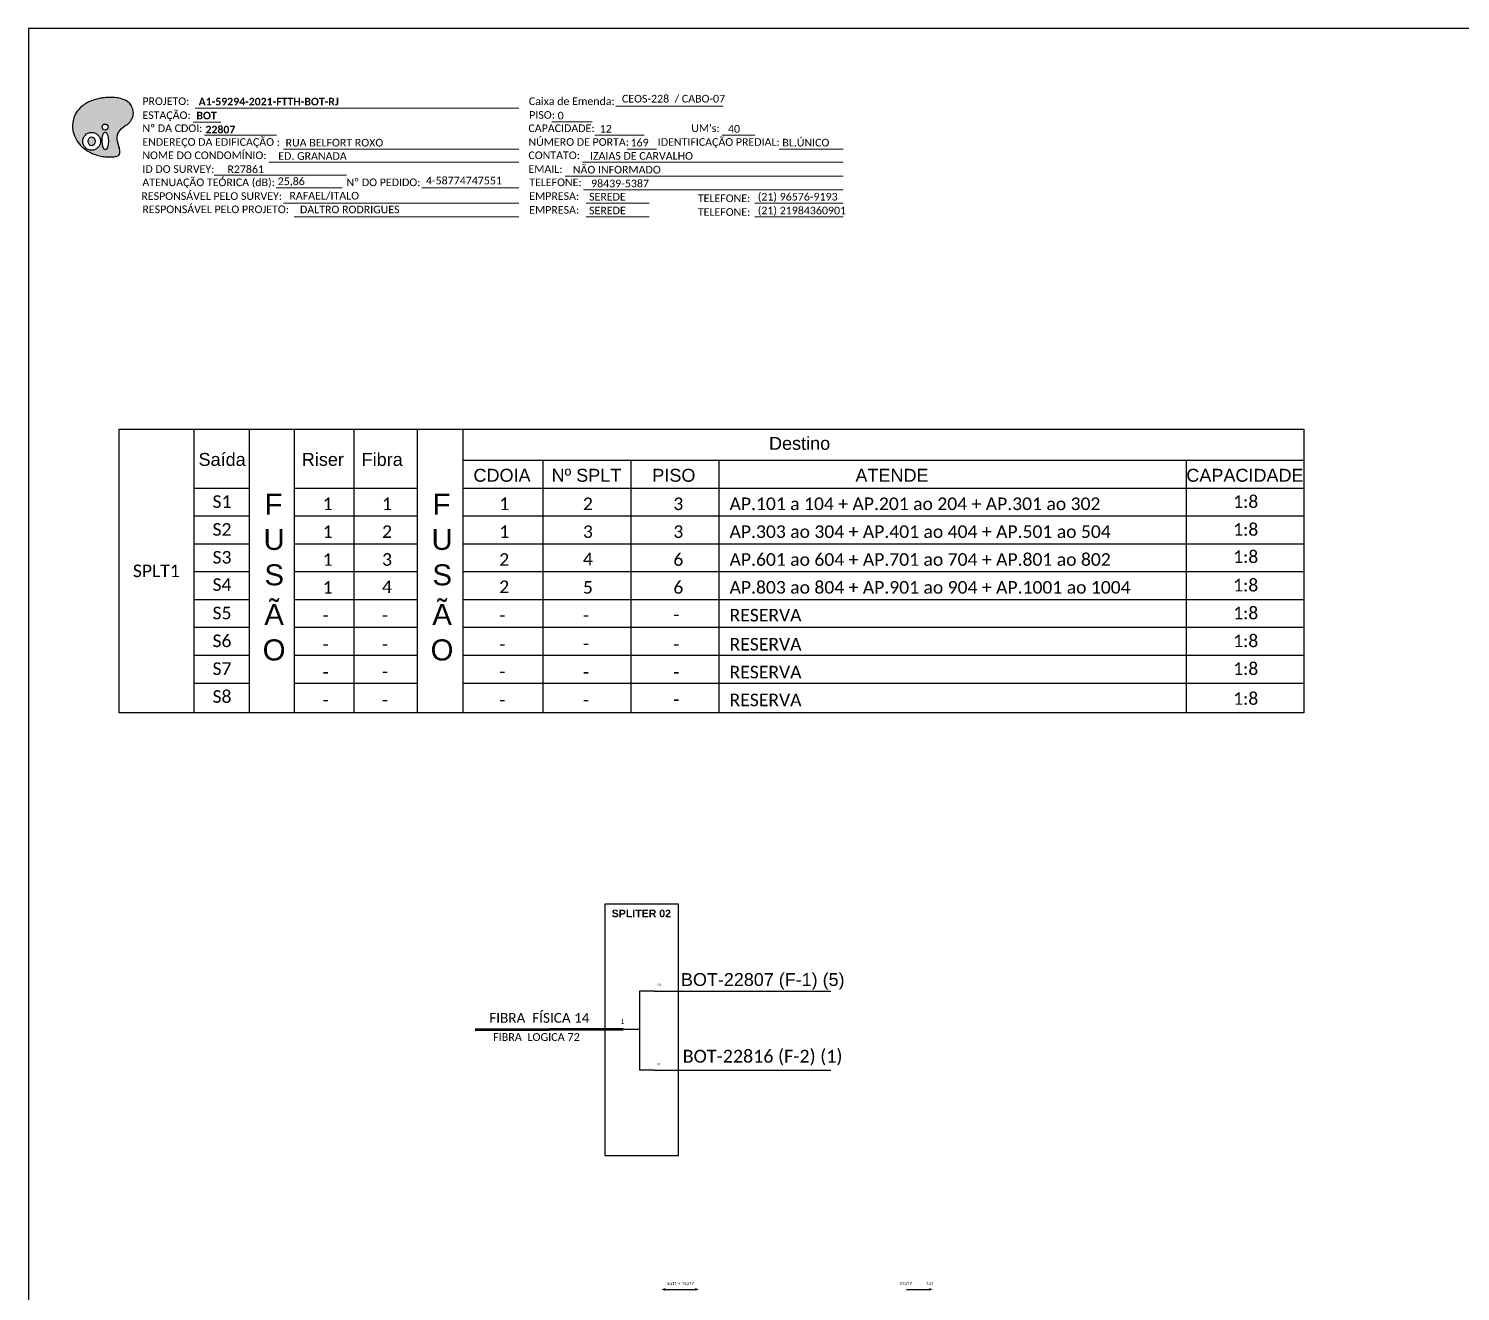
# Model space of a CAD drawing. Header units: metres. Extents: x -1286 to -445, y -500 to 94.
# Drawn here: x -1286.1 to -949.9, y -202.3 to 94.2 of the extents above; entities that cross this region are included whole.
import ezdxf
from ezdxf.enums import TextEntityAlignment as Align

# ---------------------------------------------------------------- set-up
doc = ezdxf.new("R2010")
doc.units = ezdxf.units.M
doc.layers.add('SETA', color=7, linetype='Continuous')
doc.layers.add('texto', color=255, linetype='Continuous')
doc.styles.add('ARIAL', font='arial.ttf')
doc.styles.add('WMF-Calibri0', font='calibri.ttf')
doc.styles.add('WMF-Calibri1', font='calibrib.ttf')

# ---------------------------------------------------------------- blocks, each defined once
blk = doc.blocks.new('OI')
h = blk.add_hatch(color=40)
edge = h.paths.add_edge_path()
edge.add_spline(control_points=[(4.35, -0.67), (3.92, -0.99), (3.26, -1.5), (2.81, -2.59), (2.9, -3.5), (3.06, -4.27), (3.31, -4.85), (3.37, -5.39), (3.4, -5.88), (3.2, -6.4), (2.54, -6.61), (1.65, -6.63), (0.55, -6.67), (-0.56, -6.42), (-1.61, -6.14), (-2.77, -5.61), (-3.92, -4.77), (-4.89, -3.7), (-5.34, -2.65), (-5.6, -1.94), (-5.85, -0.96), (-5.71, 0.47), (-5.1, 2.02), (-4.14, 3.02), (-3.3, 3.61), (-2.37, 4.16), (-1.36, 4.44), (-0.56, 4.7), (0.79, 4.85), (2.24, 4.97), (3.79, 4.57), (4.67, 4.21), (5.44, 3.65), (5.76, 2.99), (6.03, 2.21), (6.01, 1.46), (5.72, 0.64), (5.31, 0.08), (4.88, -0.38), (4.51, -0.55), (4.35, -0.67)], knot_values=[0, 0, 0, 0, 1.60434, 2.417191, 3.427595, 4.282808, 4.776746, 5.304182, 5.888771, 6.258406, 6.858137, 7.79129, 8.986195, 10.124242, 11.187857, 12.242908, 13.953784, 15.414161, 16.515391, 17.349188, 17.675853, 19.552021, 21.515531, 22.568638, 23.63245, 24.621084, 25.782718, 26.745347, 27.142653, 29.870543, 31.004649, 31.921532, 32.709589, 33.801391, 34.042471, 35.192333, 35.971461, 36.628871, 37.254359, 37.836911, 37.836911, 37.836911, 37.836911], degree=3, periodic=0)
h.paths.add_polyline_path([(1.13, -0.87, -1), (-0.04, -0.87, -1)], flags=16)
edge = h.paths.add_edge_path(flags=16)
edge.add_ellipse((0.56, -3.59), major_axis=(-0.02, 1.71), ratio=0.361305, start_angle=0, end_angle=360)
h.paths.add_polyline_path([(-0.36, -3.62, -1), (-3.8, -3.62, -1)], flags=16)
edge = h.paths.add_edge_path(flags=0)
edge.add_ellipse((-2.08, -3.62), major_axis=(0, 0.885), ratio=0.758294, start_angle=0, end_angle=360)
at = {"color": 40}
for centre, radius in [((-2.08, -3.62), 1.72), ((0.54, -0.87), 0.587)]:
    blk.add_circle(centre, radius, dxfattribs=at)
blk.add_ellipse((-2.08, -3.62), major_axis=(0, 0.885), ratio=0.758294, start_param=-3.141592653589792, end_param=3.141592653589792, dxfattribs=at)
blk.add_ellipse((0.56, -3.59), major_axis=(-0.02, 1.71), ratio=0.361305, dxfattribs=at)
at = {"color": 40, "start_tangent": (-0.800898, -0.598801), "end_tangent": (-0.800898, -0.598801)}
blk.add_spline([(4.35, -0.67), (3.2, -1.78), (2.9, -2.54), (2.92, -3.55), (3.12, -4.38), (3.28, -4.85), (3.37, -5.37), (3.35, -5.95), (3.2, -6.29), (2.66, -6.55), (1.73, -6.63), (0.54, -6.62), (-0.58, -6.41), (-1.6, -6.11), (-2.56, -5.67), (-3.95, -4.67), (-4.89, -3.56), (-5.37, -2.56), (-5.64, -1.78), (-5.72, -1.46), (-5.63, 0.42), (-4.84, 2.22), (-4.13, 2.99), (-3.27, 3.62), (-2.4, 4.09), (-1.3, 4.47), (-0.37, 4.72), (0.02, 4.77), (2.75, 4.8), (3.85, 4.53), (4.69, 4.16), (5.31, 3.68), (5.85, 2.73), (5.93, 2.5), (5.94, 1.35), (5.67, 0.62), (5.29, 0.08), (4.84, -0.36), (4.35, -0.67)], degree=3, dxfattribs=at)

msp = doc.modelspace()

# ---------------------------------------------------------------- linework, layer by layer
for p, q in [((-1264.82, 0.12), (-986.64, 0.12)), ((-1264.82, -66.47), (-1264.82, 0.12)), ((-1247.25, 0.12), (-1247.25, -66.47)), ((-1234.27, 0.12), (-1234.27, -66.47)), ((-1223.6, -66.47), (-1223.6, 0.12)), ((-1209.67, 0.12), (-1209.67, -66.47)), ((-1194.82, 0.12), (-1194.82, -66.47)), ((-1184.14, 0.12), (-1184.14, -66.47)), ((-986.64, 0.12), (-986.64, -66.47)), ((-1184.14, -7.15), (-986.64, -7.15)), ((-1165.35, -7.15), (-1165.35, -66.47)), ((-1144.64, -7.15), (-1144.64, -66.47)), ((-1123.97, -7.15), (-1123.97, -66.47)), ((-1014.3, -7.15), (-1014.3, -66.47)), ((-1247.25, -13.69), (-1234.27, -13.69)), ((-1223.6, -13.69), (-1194.82, -13.69)), ((-1184.14, -13.69), (-986.64, -13.69)), ((-1247.25, -20.23), (-1234.27, -20.23)), ((-1223.6, -20.23), (-1194.82, -20.23)), ((-1184.14, -20.23), (-986.64, -20.23)), ((-1247.25, -26.77), (-1234.27, -26.77)), ((-1223.6, -26.77), (-1194.82, -26.77)), ((-1184.14, -26.77), (-986.64, -26.77)), ((-1247.25, -33.31), (-1234.27, -33.31)), ((-1223.6, -33.31), (-1194.82, -33.31)), ((-1184.14, -33.31), (-986.64, -33.31)), ((-1247.25, -39.84), (-1234.27, -39.84)), ((-1223.6, -39.84), (-1194.82, -39.84)), ((-1184.14, -39.84), (-986.64, -39.84)), ((-1247.25, -46.38), (-1234.27, -46.38)), ((-1223.6, -46.38), (-1194.82, -46.38)), ((-1184.14, -46.38), (-986.64, -46.38)), ((-1247.25, -52.92), (-1234.27, -52.92)), ((-1223.6, -52.92), (-1194.82, -52.92)), ((-1184.14, -52.92), (-986.64, -52.92)), ((-1247.25, -59.46), (-1234.27, -59.46)), ((-1223.6, -59.46), (-1194.82, -59.46)), ((-1184.14, -59.46), (-986.64, -59.46)), ((-986.64, -66.47), (-1264.82, -66.47))]:
    msp.add_line(p, q)
at = {"color": 7, "linetype": 'Continuous'}
for p, q in [((-1139.09, -131.79), (-1142.6, -131.79)), ((-1142.6, -131.79), (-1142.6, -150.34)), ((-1146.43, -140.75), (-1142.8, -140.75)), ((-1139.09, -150.34), (-1142.6, -150.34))]:
    msp.add_line(p, q, dxfattribs=at)
at = {"color": 10, "linetype": 'Continuous'}
for p, q in [((-1139.09, -131.78), (-1097.71, -131.79)), ((-1139.09, -150.33), (-1097.71, -150.34))]:
    msp.add_line(p, q, dxfattribs=at)
at = {"color": 1, "linetype": 'Continuous', "lineweight": 60}
msp.add_line((-1146.43, -140.75), (-1181.22, -140.86), dxfattribs=at)
msp.add_lwpolyline([(-1286.07, -499.81), (-445.07, -499.81), (-445.07, 94.19), (-1286.07, 94.19)], close=True)
at = {"color": 7, "lineweight": 0}
for points in [[(-1246.96, 75.52), (-1170.98, 75.52)], [(-1148.15, 76.01), (-1123.01, 76.01)], [(-1247.47, 72.24), (-1240.92, 72.24)], [(-1163.19, 72.28), (-1153.71, 72.28)], [(-1244.81, 69.17), (-1227.84, 69.17)], [(-1153.14, 69.17), (-1141.52, 69.17)], [(-1123.2, 69.17), (-1115.53, 69.17)], [(-1226.24, 65.93), (-1170.98, 65.93)], [(-1145.56, 65.93), (-1138.61, 65.93)], [(-1109.86, 65.93), (-1094.82, 65.93)], [(-1229.65, 62.82), (-1170.98, 62.82)], [(-1156.02, 62.82), (-1094.8, 62.82)], [(-1242.49, 59.75), (-1211.44, 59.75)], [(-1160.06, 59.58), (-1094.8, 59.58)], [(-1227.96, 56.79), (-1212.45, 56.79)], [(-1193.73, 56.79), (-1170.96, 56.79)], [(-1155.78, 56.34), (-1094.8, 56.34)], [(-1226.24, 53.23), (-1170.98, 53.23)], [(-1155.17, 53.23), (-1140.37, 53.23)], [(-1115.57, 53.23), (-1094.8, 53.23)], [(-1223.75, 49.99), (-1170.98, 49.99)], [(-1155.17, 49.99), (-1140.37, 49.99)], [(-1115.57, 49.99), (-1094.8, 49.99)]]:
    msp.add_lwpolyline(points, dxfattribs=at)
at = {"color": 7}
msp.add_lwpolyline([(-1150.75, -170.37), (-1133.47, -170.37), (-1133.47, -111.35), (-1150.75, -111.35)], close=True, dxfattribs=at)
at = {"layer": 'SETA', "color": 7}
msp.add_lwpolyline([(-1136.92, -201.85), (-1129.28, -201.85)], dxfattribs=at)
at = {"layer": 'SETA'}
msp.add_lwpolyline([(-1079.94, -201.85), (-1074.33, -201.85)], dxfattribs=at)
at = {"layer": 'SETA', "color": 7}
for points in [[(-1136.57, -201.51), (-1137.48, -201.84), (-1136.57, -202.17)], [(-1129.62, -201.51), (-1128.71, -201.84), (-1129.62, -202.17)]]:
    msp.add_solid(points, dxfattribs=at)
at = {"layer": 'SETA'}
msp.add_solid([(-1074.67, -201.51), (-1073.76, -201.84), (-1074.67, -202.17)], dxfattribs=at)

# ---------------------------------------------------------------- block references
at = {"color": 7, "xscale": 1.213923925163967, "yscale": 1.213923925163967, "zscale": 1.213923925163967, "rotation": 0.1532896023949059}
msp.add_blockref('OI', (-1268.76, 72.14), dxfattribs=at)

# ---------------------------------------------------------------- texts
at = {"color": 7, "lineweight": 0, "style": 'WMF-Calibri0'}
for s, height, p in [('PROJETO:', 1.793, (-1259.36, 76.26)), ('Caixa de Emenda:', 1.7927, (-1168.6, 76.26)), ('ESTAÇÃO:', 1.793, (-1259.36, 72.98)), ('PISO:', 1.793, (-1168.53, 73.03)), ('Nº DA CDOI:', 1.7927, (-1259.36, 69.91)), ('CAPACIDADE:', 1.7927, (-1168.71, 69.91)), ("UM's:", 1.793, (-1130.47, 69.91)), ('ENDEREÇO DA EDIFICAÇÃO :', 1.7927, (-1259.36, 66.68)), ('NÚMERO DE PORTA:', 1.7927, (-1168.71, 66.68)), ('IDENTIFICAÇÃO PREDIAL:', 1.7927, (-1138.34, 66.68)), ('NOME DO CONDOMÍNIO:', 1.7927, (-1259.36, 63.56)), ('CONTATO:', 1.793, (-1168.71, 63.56)), ('ID DO SURVEY:', 1.7927, (-1259.36, 60.33)), ('EMAIL:', 1.793, (-1168.71, 60.33)), ('ATENUAÇÃO TEÓRICA (dB):', 1.7927, (-1259.36, 57.21)), ('Nº DO PEDIDO:', 1.7927, (-1211.44, 57.21)), ('TELEFONE:', 1.793, (-1168.53, 57.21)), ('RESPONSÁVEL PELO SURVEY:', 1.7927, (-1259.6, 53.98)), ('EMPRESA:', 1.793, (-1168.53, 53.98)), ('TELEFONE:', 1.793, (-1128.93, 53.47)), ('RESPONSÁVEL PELO PROJETO:', 1.7927, (-1259.36, 50.87)), ('EMPRESA:', 1.793, (-1168.53, 50.74)), ('TELEFONE:', 1.793, (-1128.93, 50.24))]:
    msp.add_text(s, height=height, dxfattribs=at).set_placement(p)
at = {"color": 7}
for s, height, style, p in [('A1-59294-2021-FTTH-BOT-RJ', 1.7927, 'WMF-Calibri1', (-1246.16, 76.17)), ('CEOS-228  / CABO-07', 1.7927, 'WMF-Calibri0', (-1146.75, 76.85)), ('BOT', 1.793, 'WMF-Calibri1', (-1246.68, 72.89)), ('0', 1.79, 'WMF-Calibri0', (-1161.84, 72.88)), ('12', 1.793, 'WMF-Calibri0', (-1151.96, 69.79)), ('40', 1.793, 'WMF-Calibri0', (-1121.85, 69.77)), ('RUA BELFORT ROXO ', 1.7927, 'WMF-Calibri0', (-1225.73, 66.52)), ('169', 1.793, 'WMF-Calibri0', (-1144.74, 66.53)), ('BL.ÚNICO', 1.793, 'WMF-Calibri0', (-1109.1, 66.53)), ('ED. GRANADA', 1.7927, 'WMF-Calibri0', (-1227.45, 63.39)), ('IZAIAS DE CARVALHO', 1.7927, 'WMF-Calibri0', (-1154.25, 63.42)), ('R27861', 1.793, 'WMF-Calibri0', (-1239.4, 60.28)), ('NÃO INFORMADO', 1.7927, 'WMF-Calibri0', (-1158.28, 60.18)), ('25,86', 1.793, 'WMF-Calibri0', (-1227.58, 57.45)), ('4-58774747551', 1.7927, 'WMF-Calibri0', (-1192.78, 57.62)), ('98439-5387', 1.793, 'WMF-Calibri0', (-1154, 56.94)), ('RAFAEL/ITALO', 1.7927, 'WMF-Calibri0', (-1224.84, 54.07)), ('SEREDE', 1.793, 'WMF-Calibri0', (-1154.47, 53.83)), ('(21) 96576-9193', 1.7927, 'WMF-Calibri0', (-1114.86, 53.83)), ('DALTRO RODRIGUES', 1.7927, 'WMF-Calibri0', (-1222.35, 50.83)), ('SEREDE', 1.793, 'WMF-Calibri0', (-1154.47, 50.59)), ('(21) 21984360901', 1.7927, 'WMF-Calibri0', (-1114.86, 50.59)), ('1', 2.95, 'WMF-Calibri0', (-1217.01, -18.85)), ('1', 2.95, 'WMF-Calibri0', (-1203.08, -18.85)), ('1', 2.95, 'WMF-Calibri0', (-1175.56, -18.85)), ('2', 2.95, 'WMF-Calibri0', (-1155.91, -18.85)), ('3', 2.95, 'WMF-Calibri0', (-1134.68, -18.85)), ('AP.101 a 104 + AP.201 ao 204 + AP.301 ao 302', 2.9537, 'WMF-Calibri0', (-1121.48, -18.85)), ('1', 2.95, 'WMF-Calibri0', (-1217.01, -25.39)), ('2', 2.95, 'WMF-Calibri0', (-1203.08, -25.39)), ('1', 2.95, 'WMF-Calibri0', (-1175.56, -25.39)), ('3', 2.95, 'WMF-Calibri0', (-1155.91, -25.39)), ('3', 2.95, 'WMF-Calibri0', (-1134.68, -25.39)), ('AP.303 ao 304 + AP.401 ao 404 + AP.501 ao 504', 2.9537, 'WMF-Calibri0', (-1121.48, -25.39)), ('1', 2.95, 'WMF-Calibri0', (-1217.01, -31.93)), ('3', 2.95, 'WMF-Calibri0', (-1203.08, -31.93)), ('2', 2.95, 'WMF-Calibri0', (-1175.56, -31.93)), ('4', 2.95, 'WMF-Calibri0', (-1155.91, -31.8)), ('6', 2.95, 'WMF-Calibri0', (-1134.68, -31.93)), ('AP.601 ao 604 + AP.701 ao 704 + AP.801 ao 802 ', 2.9537, 'WMF-Calibri0', (-1121.48, -31.93)), ('1', 2.95, 'WMF-Calibri0', (-1217.01, -38.47)), ('4', 2.95, 'WMF-Calibri0', (-1203.08, -38.34)), ('2', 2.95, 'WMF-Calibri0', (-1175.56, -38.34)), ('5', 2.95, 'WMF-Calibri0', (-1155.91, -38.47)), ('6', 2.95, 'WMF-Calibri0', (-1134.68, -38.47)), ('AP.803 ao 804 + AP.901 ao 904 + AP.1001 ao 1004 ', 2.9537, 'WMF-Calibri0', (-1121.48, -38.47)), ('-', 2.95, 'WMF-Calibri0', (-1217.01, -45)), ('-', 2.95, 'WMF-Calibri0', (-1203.08, -45)), ('-', 2.95, 'WMF-Calibri0', (-1175.56, -45)), ('-', 2.95, 'WMF-Calibri0', (-1155.91, -45)), ('-', 2.95, 'WMF-Calibri0', (-1134.68, -44.88)), ('RESERVA', 2.954, 'WMF-Calibri0', (-1121.48, -45)), ('-', 2.95, 'WMF-Calibri0', (-1217.01, -51.83)), ('-', 2.95, 'WMF-Calibri0', (-1203.08, -51.83)), ('-', 2.95, 'WMF-Calibri0', (-1175.56, -51.83)), ('-', 2.95, 'WMF-Calibri0', (-1155.91, -51.7)), ('-', 2.95, 'WMF-Calibri0', (-1134.68, -51.83)), ('RESERVA', 2.954, 'WMF-Calibri0', (-1121.48, -51.83)), ('-', 2.95, 'WMF-Calibri0', (-1217.01, -58.37)), ('-', 2.95, 'WMF-Calibri0', (-1203.08, -58.24)), ('-', 2.95, 'WMF-Calibri0', (-1175.56, -58.24)), ('-', 2.95, 'WMF-Calibri0', (-1155.91, -58.37)), ('-', 2.95, 'WMF-Calibri0', (-1134.68, -58.37)), ('RESERVA', 2.954, 'WMF-Calibri0', (-1121.48, -58.37)), ('-', 2.95, 'WMF-Calibri0', (-1217.01, -64.91)), ('-', 2.95, 'WMF-Calibri0', (-1203.08, -64.91)), ('-', 2.95, 'WMF-Calibri0', (-1175.56, -64.91)), ('-', 2.95, 'WMF-Calibri0', (-1155.91, -64.91)), ('-', 2.95, 'WMF-Calibri0', (-1134.68, -64.78)), ('RESERVA', 2.954, 'WMF-Calibri0', (-1121.48, -64.91))]:
    msp.add_text(s, height=height, dxfattribs=dict(at, style=style)).set_placement(p)
at = {"color": 7, "style": 'WMF-Calibri1'}
msp.add_text('22807', height=1.793, dxfattribs=at).set_placement((-1241.03, 69.6), align=Align.CENTER)
at = {"style": 'ARIAL'}
for s, p in [('Destino', (-1105.04, -3.18)), ('Saída', (-1240.63, -6.96)), ('Riser', (-1216.98, -6.96)), ('Fibra', (-1203.05, -6.96)), ('CDOIA', (-1174.91, -10.68)), ('Nº SPLT', (-1155.09, -10.68)), ('PISO', (-1134.56, -10.68)), ('ATENDE', (-1083.34, -10.68)), ('CAPACIDADE', (-1000.46, -10.68))]:
    msp.add_text(s, height=3.032, dxfattribs=at).set_placement(p, align=Align.MIDDLE_CENTER)
at = {"linetype": 'Continuous', "style": 'ARIAL'}
for s, p in [('F', (-1230.66, -19.96)), ('F', (-1191.22, -19.96)), ('U', (-1230.91, -28.2)), ('U', (-1191.47, -28.2)), ('S', (-1230.7, -36.52)), ('S', (-1191.26, -36.52)), ('Ã', (-1230.73, -45.82)), ('Ã', (-1191.29, -45.82)), ('O', (-1231.12, -54.15)), ('O', (-1191.68, -54.15))]:
    msp.add_text(s, height=4.94, dxfattribs=at).set_placement(p)
at = {"attachment_point": 5}
for s, insert, char_height, width in [('{\\fArial|b1|i0|c0|p34;\\C10;SPLITER 02}', (-1142.19, -113.58), 1.7753, 16.6219), ('{\\fArial|b0|i0|c0|p34;\\H0.2894x;\\C7;01}', (-1137.97, -130.23), 1.7753, 3.456), ('{\\fCalibri|b0|i0|c0|p34;\\C7;FIBRA  FÍSICA 14}', (-1166.14, -138.1), 2.2859, 34.56), ('\\C7;\\fArial|b0|i0|;\\H1.0273588255048;1', (-1146.6, -138.92), 1.7753, 1.7584), ('{\\fCalibri|b0|i0|c0|p34;\\C7;FIBRA  LOGICA 72}', (-1166.84, -142.59), 1.8289, 34.56), ('{\\fArial|b0|i0|c0|p34;\\H0.2894x;\\C7;02}', (-1138.12, -148.92), 1.7753, 3.7582), ('{\\fCalibri|b0|i0|c0|p34;\\C7;17a17  }', (-1080.11, -200.47), 0.7456, 12.605), ('{\\fCalibri|b0|i0|c0|p34;\\C7;1a1}', (-1074.48, -200.47), 0.7456, 12.605)]:
    msp.add_mtext(s, dxfattribs=dict(at, insert=insert, char_height=char_height, width=width))
at = {"color": 7, "insert": (-1133.01, -200.47), "char_height": 0.7456, "width": 12.605, "attachment_point": 5}
msp.add_mtext('{\\fCalibri|b0|i0|c0|p34;\\C7;5a11 + 15a17}', dxfattribs=at)
at = {"color": 7, "lineweight": 0, "style": 'WMF-Calibri0', "flags": 8}
for tag, p, s in [('S1', (-1242.89, -18.33), 'S1'), ('1:8', (-1003.24, -18.33), '1:8'), ('S2', (-1242.89, -24.87), 'S2'), ('1:8', (-1003.24, -24.87), '1:8'), ('S3', (-1242.89, -31.41), 'S3'), ('1:8', (-1003.24, -31.28), '1:8'), ('SPLT1', (-1261.59, -34.6), 'XX'), ('S4', (-1242.89, -37.82), 'S4'), ('1:8', (-1003.24, -37.95), '1:8'), ('S5', (-1242.89, -44.49), 'S5'), ('1:8', (-1003.24, -44.49), '1:8'), ('S6', (-1242.89, -51.03), 'S6'), ('1:8', (-1003.24, -51.03), '1:8'), ('S7', (-1242.89, -57.56), 'S7'), ('1:8', (-1003.24, -57.56), '1:8'), ('S8', (-1242.89, -64.1), 'S8'), ('1:8', (-1003.24, -64.57), '1:8')]:
    msp.add_attdef(tag, p, s, height=2.954, dxfattribs=at)
at = {"layer": 'texto', "color": 1, "style": 'ARIAL'}
msp.add_text('BOT-22807 (F-1) (5)', height=3.0175, dxfattribs=at).set_placement((-1132.89, -130.59))
at = {"layer": 'texto', "insert": (-1132.49, -145.58), "char_height": 3.0175, "width": 74.1359, "attachment_point": 1}
msp.add_mtext('{\\fCalibri|b0|i0|c0|p34;\\C7;BOT-22816 (F-2) (1)}', dxfattribs=at)

doc.saveas('drawing.dxf')
